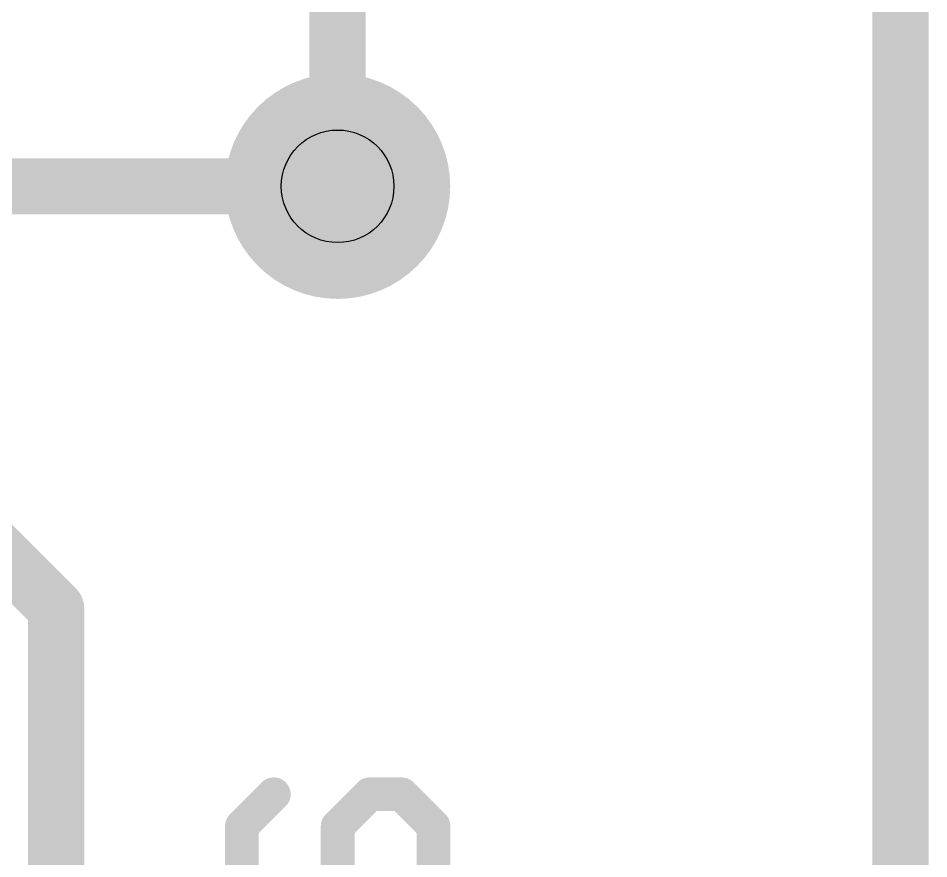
# Model space of a CAD drawing. Extents: x -32 to 75, y -18 to 32.
# Drawn here: x 16.339 to 20.447, y 9.031 to 12.824 of the extents above; entities that cross this region are included whole.
import ezdxf

# ---------------------------------------------------------------- set-up
doc = ezdxf.new("R2010")
doc.units = 0
for name, color, linetype in [('1', 12, 'CONTINUOUS'), ('16', 132, 'CONTINUOUS'), ('18', 110, 'CONTINUOUS'), ('20', 53, 'CONTINUOUS'), ('21', 53, 'CONTINUOUS'), ('44', 253, 'CONTINUOUS')]:
    doc.layers.add(name, color=color, linetype=linetype)

# ---------------------------------------------------------------- blocks, each defined once
blk = doc.blocks.new('ROUNDV')
at = {"const_width": 0.5}
blk.add_lwpolyline([(0, -0.25, 1), (0, 0.25, 1), (0, -0.25)], format="xyb", dxfattribs=at)

msp = doc.modelspace()

# ---------------------------------------------------------------- linework, layer by layer
at = {"layer": '1', "const_width": 0.254}
for points in [[(20.32, 30.48), (20.32, 0)], [(14.23, 12.065), (17.78, 12.065)], [(15.875, 10.795), (16.51, 10.16)], [(16.51, 10.16), (16.51, 2.54)]]:
    msp.add_lwpolyline(points, dxfattribs=at)
at = {"layer": '1', "const_width": 0.127}
for points in [[(17.78, 12.0015, 1), (17.78, 12.1285)], [(16.5735, 10.16, 1), (16.4465, 10.16)], [(16.4651, 10.1151, 1), (16.5549, 10.2049)]]:
    msp.add_lwpolyline(points, format="xyb", dxfattribs=at)
at = {"layer": '16', "const_width": 0.254}
for points in [[(20.32, 30.48), (20.32, 0)], [(17.78, 12.065), (17.78, 29.21)]]:
    msp.add_lwpolyline(points, dxfattribs=at)
at = {"layer": '16', "const_width": 0.127}
msp.add_lwpolyline([(17.7165, 12.065, 1), (17.8435, 12.065)], format="xyb", dxfattribs=at)
at = {"layer": '20', "const_width": 0.254}
msp.add_lwpolyline([(20.32, 0), (20.32, 30.48)], dxfattribs=at)
at = {"layer": '21', "const_width": 0.1524}
for points in [[(17.3482, 9.1777), (17.4923, 9.3218)], [(17.9244, 9.3218), (17.7804, 9.1777)], [(18.0685, 9.3218), (17.9244, 9.3218)], [(18.2125, 9.1777), (18.0685, 9.3218)], [(17.3482, 8.8896), (17.3482, 9.1777)], [(17.7804, 9.1777), (17.7804, 8.8896)], [(18.2125, 8.8896), (18.2125, 9.1777)]]:
    msp.add_lwpolyline(points, dxfattribs=at)
at = {"layer": '21', "const_width": 0.0762}
for points in [[(17.5192, 9.2949, 1), (17.4653, 9.3487)], [(17.9244, 9.3599, 1), (17.9244, 9.2837)], [(17.9514, 9.2949, 1), (17.8975, 9.3487)], [(18.0954, 9.3487, 1), (18.0415, 9.2949)], [(18.0685, 9.2837, 1), (18.0685, 9.3599)], [(17.3863, 9.1777, 1), (17.3101, 9.1777)], [(17.8185, 9.1777, 1), (17.7423, 9.1777)], [(18.2506, 9.1777, 1), (18.1744, 9.1777)], [(17.3213, 9.2047, 1), (17.3751, 9.1508)], [(17.7534, 9.2047, 1), (17.8073, 9.1508)], [(18.1856, 9.1508, 1), (18.2395, 9.2047)]]:
    msp.add_lwpolyline(points, format="xyb", dxfattribs=at)
at = {"layer": '44'}
msp.add_circle((17.78, 12.065), 0.254, dxfattribs=at)

# ---------------------------------------------------------------- block references
at = {"layer": '18', "xscale": 1.016, "yscale": 1.016}
msp.add_blockref('ROUNDV', (17.78, 12.065), dxfattribs=at)
msp.add_blockref('ROUNDV', (17.78, 12.065), dxfattribs=at)

doc.saveas('drawing.dxf')
